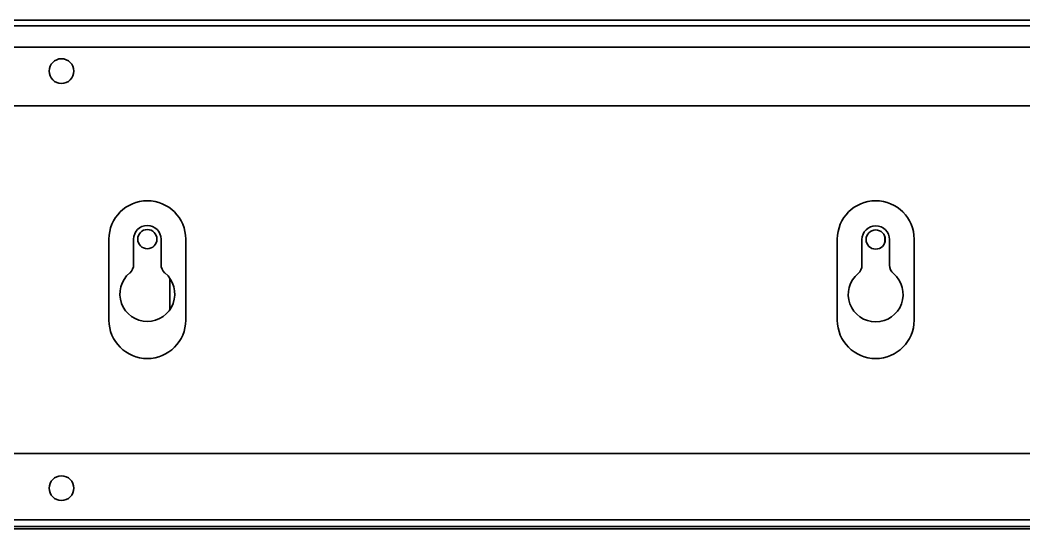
# Model space of a CAD drawing. Header units: inches. Extents: x 90 to 4161, y -506 to 3104.
# Drawn here: x 2648.3 to 2831.2, y 2842.1 to 2934.8 of the extents above; entities that cross this region are included whole.
import ezdxf

# ---------------------------------------------------------------- set-up
doc = ezdxf.new("R2010")
doc.units = ezdxf.units.IN
doc.layers.add('1', color=7, linetype='Continuous', true_color=0xffffff)

msp = doc.modelspace()

# ---------------------------------------------------------------- linework, layer by layer
at = {"layer": '1', "color": 7, "linetype": 'Continuous', "lineweight": 35}
for p, q in [((2311.39, 2934.8), (2940.39, 2934.8)), ((2934.39, 2933.77), (2317.39, 2933.77)), ((2317.39, 2929.83), (2934.39, 2929.83)), ((2934.39, 2919.2), (2317.39, 2919.2)), ((2805.9, 2894.23), (2805.9, 2895.35)), ((2664.53, 2880.12), (2664.53, 2894.88)), ((2669.03, 2894.88), (2669.03, 2890.24)), ((2674.03, 2890.24), (2674.03, 2894.88)), ((2678.53, 2894.88), (2678.53, 2880.12)), ((2797.24, 2880.12), (2797.24, 2894.88)), ((2801.74, 2894.8), (2801.74, 2890.16)), ((2806.74, 2890.16), (2806.74, 2894.8)), ((2811.24, 2894.88), (2811.24, 2880.12)), ((2675.61, 2887.77), (2675.61, 2881.98)), ((2934.39, 2855.8), (2317.39, 2855.8)), ((2319.39, 2843.72), (2932.39, 2843.72)), ((2319.39, 2842.53), (2932.39, 2842.53)), ((2317.39, 2842.07), (2934.39, 2842.07))]:
    msp.add_line(p, q, dxfattribs=at)
for centre, radius in [((2655.89, 2925.5), 2.25), ((2671.53, 2894.88), 1.75), ((2804.24, 2894.8), 1.75), ((2655.89, 2849.5), 2.25)]:
    msp.add_circle(centre, radius, dxfattribs=at)
for centre, radius, start, end in [((2671.53, 2894.88), 7, 0, 180), ((2804.24, 2894.88), 7, 0, 180), ((2671.53, 2894.88), 2.5, 0, 180), ((2804.24, 2894.8), 2.5, 0, 180), ((2667.03, 2890.24), 2, 310.0052, 0), ((2676.03, 2890.24), 2, 180, 229.9948), ((2799.74, 2890.16), 2, 310.0052, 0), ((2808.74, 2890.16), 2, 180, 229.9948), ((2671.53, 2884.88), 5, 130.0052, 49.9948), ((2804.24, 2884.8), 5, 130.0052, 49.9948), ((2671.53, 2880.12), 7, 180, 0), ((2804.24, 2880.12), 7, 180, 0)]:
    msp.add_arc(centre, radius, start, end, dxfattribs=at)

doc.saveas('drawing.dxf')
